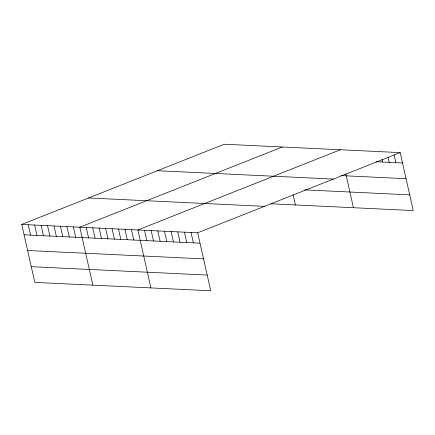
<?xml version="1.0" encoding="UTF-8"?>
<svg xmlns="http://www.w3.org/2000/svg" width="435" height="435" viewBox="0 0 435 435"><rect width="100%" height="100%" fill="white"/><g stroke="black" fill="none" stroke-linecap="round" stroke-linejoin="round"><path stroke-width="0.65" d="M21.75 224.433L197.68 232.807L210.741 290.765L34.811 282.391L21.75 224.433L224.259 144.235L400.189 152.609L413.25 210.567L270.864 203.787M282.315 147.003L79.806 227.195L92.867 285.153M340.371 149.765L137.862 229.963L150.923 287.916M197.68 232.807L400.189 152.609M375.943 161.717L402.527 162.984M341.089 175.593L406.067 178.687M157.432 170.705L333.362 179.073M304.739 189.867L409.71 194.864M88.577 197.968L264.507 206.342M24.088 234.808L200.018 243.181M27.628 250.511L203.553 258.879M31.271 266.688L207.201 275.061M394.126 154.887L395.883 162.668M388.063 157.166L389.233 162.353M382.006 159.438L382.588 162.032M345.809 173.875L353.432 207.718M293.016 194.488L295.376 204.956M191.03 232.491L193.368 242.866M184.386 232.176L186.724 242.545M177.741 231.86L180.079 242.23M171.096 231.54L173.434 241.914M164.446 231.224L166.784 241.599M157.802 230.909L160.14 241.284M151.157 230.593L153.495 240.968M144.507 230.278L146.845 240.647M131.413 229.653L133.752 240.028M124.959 229.348L127.297 239.718M118.51 229.038L120.848 239.413M112.061 228.734L114.4 239.103M105.607 228.424L107.945 238.799M99.158 228.119L101.496 238.489M92.709 227.809L95.047 238.184M86.255 227.505L88.593 237.88M73.357 226.891L75.695 237.265M66.903 226.586L69.241 236.955M60.454 226.276L62.792 236.651M54.005 225.972L56.343 236.341M47.551 225.662L49.889 236.036M41.102 225.357L43.44 235.726M34.653 225.047L36.991 235.422M28.199 224.743L30.537 235.112"/></g></svg>
